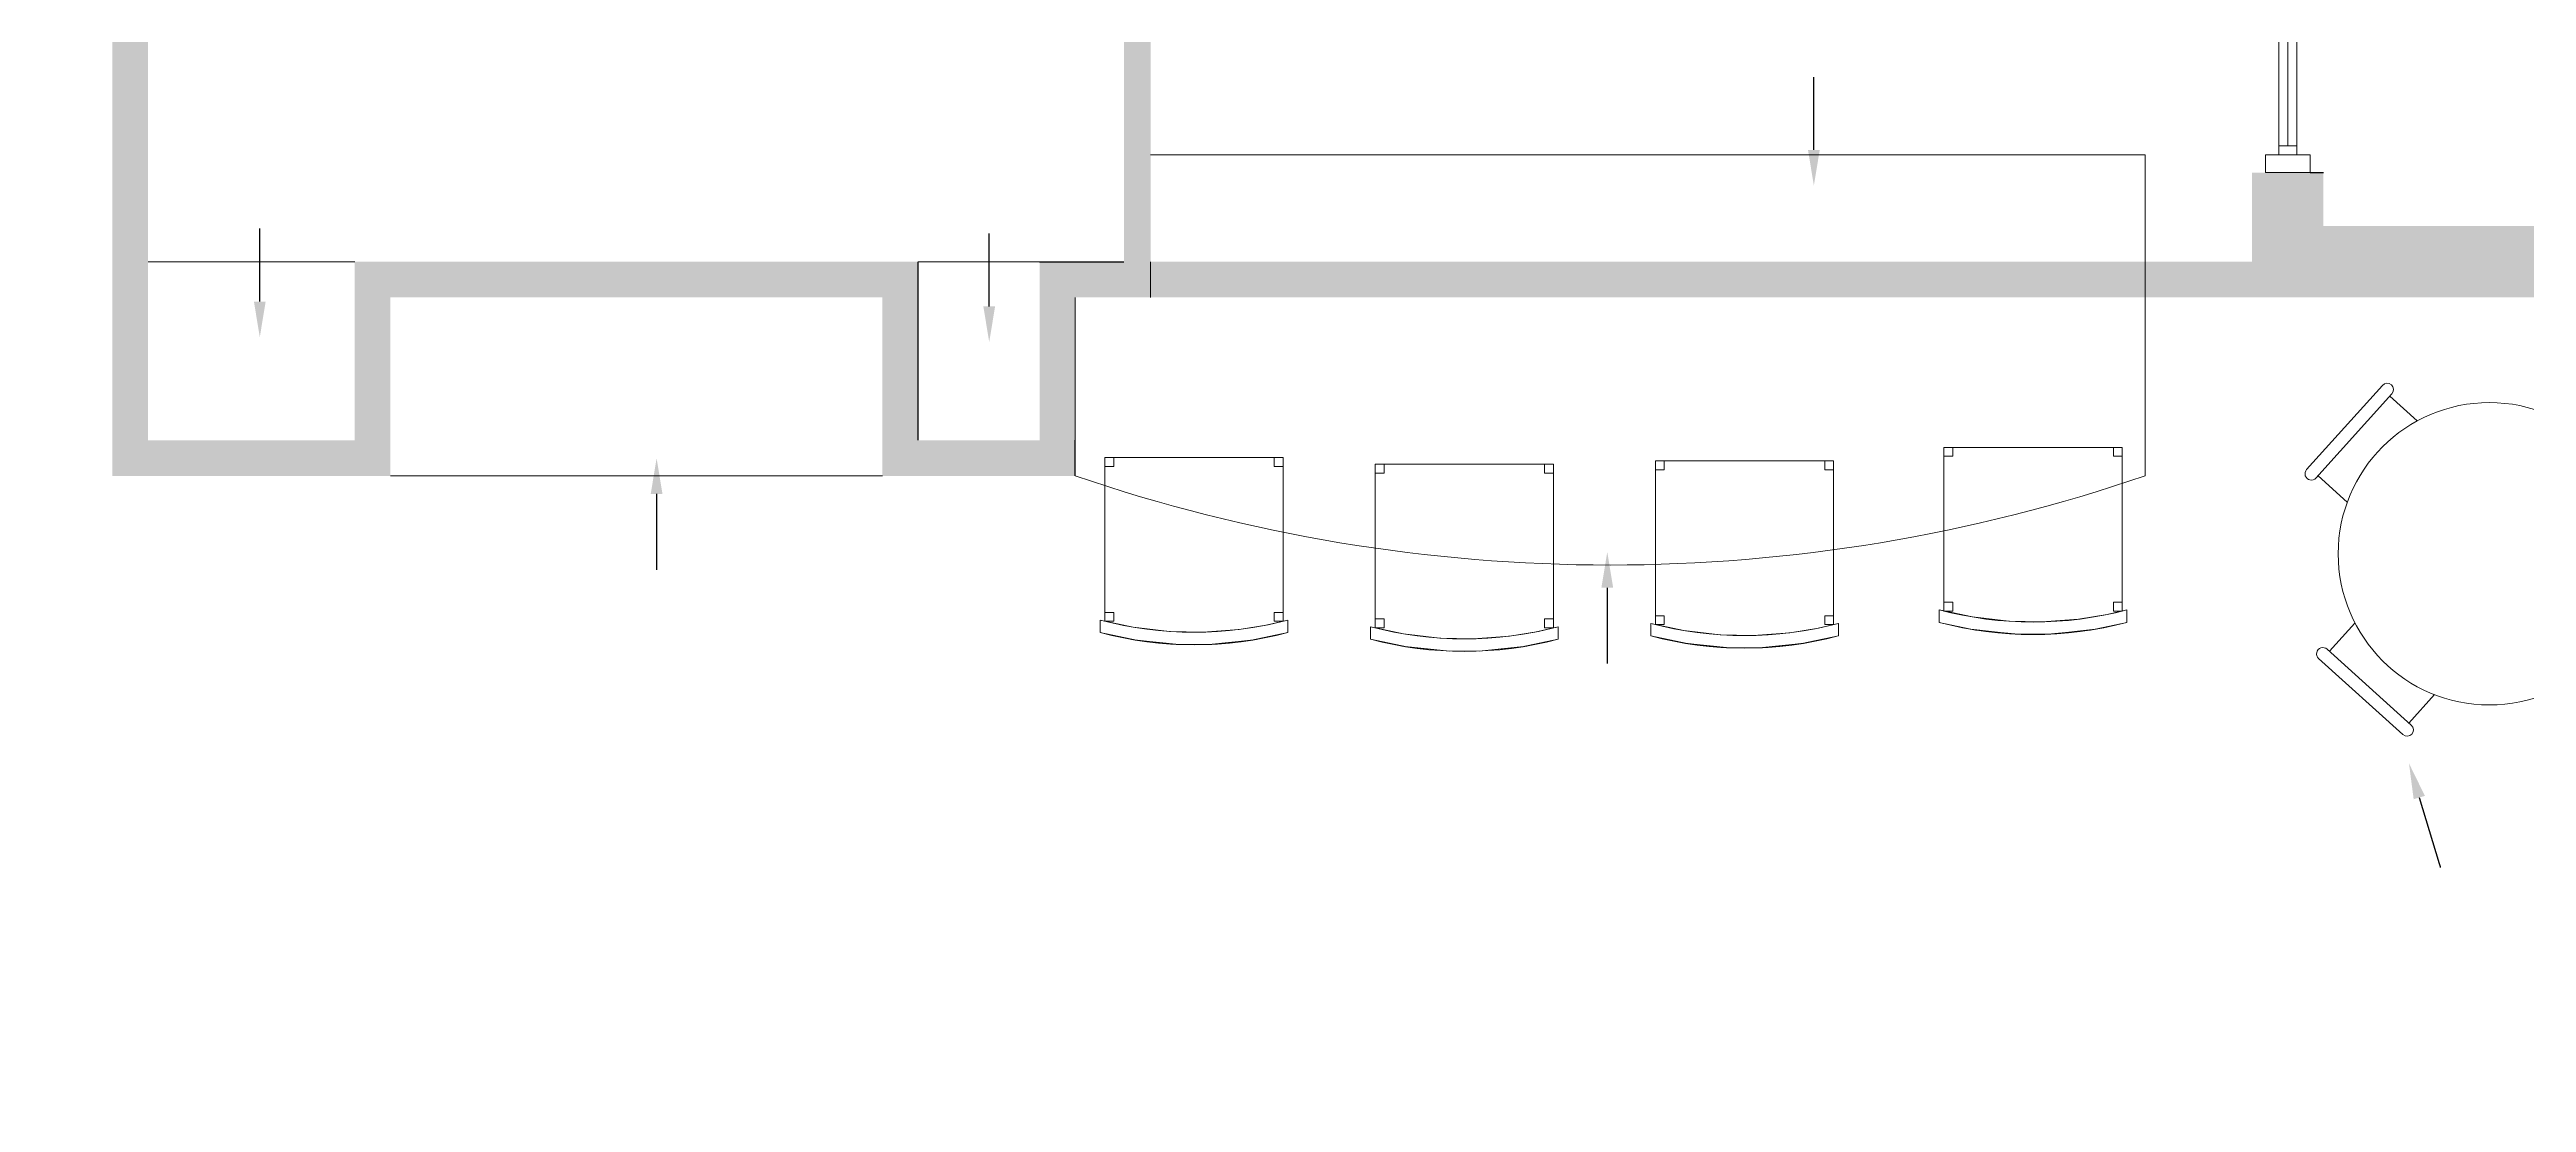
# Model space of a CAD drawing. Header units: inches. Extents: x 537 to 4774, y -1781 to 1418.
# Drawn here: x 3409 to 4104, y -538 to -243 of the extents above; entities that cross this region are included whole.
import ezdxf
from ezdxf import colors
from ezdxf.entities.mleader import LeaderData, LeaderLine
from ezdxf.math import Vec2, Vec3

# ---------------------------------------------------------------- set-up
doc = ezdxf.new("R2010")
doc.units = ezdxf.units.IN
doc.header["$MEASUREMENT"] = 0
doc.layers.add('01-Text 1 150 int', color=250, linetype='Continuous')
for name, color, linetype, lineweight, true_color in [('DOOR WINDOW 1 150', 7, 'Continuous', 13, 0x666666), ('FURNITURE K 1 150', 7, 'Continuous', 13, 0x93979a), ('HATCH K 1 150', 7, 'Continuous', 0, 0xc9c9c9)]:
    doc.layers.add(name, color=color, linetype=linetype, lineweight=lineweight, true_color=true_color)
doc.layers.add('WALL 1 150', color=7, linetype='Continuous', lineweight=25)
doc.styles.add('ATTR', font='romans.shx', dxfattribs={"width": 0.8, "height": 1.44008})
doc.styles.get("Standard").update_dxf_attribs({"font": 'arial.ttf'})

# ---------------------------------------------------------------- blocks, each defined once
blk = doc.blocks.new('48_ROUND_DINING_TABLE')
at = {"linetype": 'Continuous'}
for p, q in [((-9, 30.500002), (9, 30.500002)), ((-9, 28.500002), (9, 28.500002)), ((-8.5, 28.500002), (-8.5, 22.461628)), ((8.5, 28.500002), (8.5, 22.456048)), ((-30.5, 8.499998), (-30.5, -9.500002)), ((-28.5, 8.499998), (-28.5, -9.500002)), ((-28.5, 7.999998), (-22.6333, 7.999998)), ((28.5, 7.999998), (22.6216, 7.999998)), ((28.5, 8.499998), (28.5, -9.500002)), ((30.5, 8.499998), (30.5, -9.500002)), ((-28.5, -9.000002), (-22.2475, -9.000002)), ((28.5, -9.000002), (22.2585, -9.000002)), ((-8.5, -28.500002), (-8.5, -22.441392)), ((8.5, -28.500002), (8.5, -22.451162)), ((-9, -28.500002), (9, -28.500002)), ((-9, -30.500002), (9, -30.500002))]:
    blk.add_line(p, q, dxfattribs=at)
blk.add_circle((0, -0.000002), 24, dxfattribs=at)
for centre, start, end in [((-9, 29.500002), 90, 270), ((9, 29.500002), 270, 90), ((-29.5, 8.499998), 0, 180), ((29.5, 8.499998), 0.0000025, 180), ((-29.5, -9.500002), 180, 0), ((29.5, -9.500002), 180, 0.0000025), ((-9, -29.500002), 90, 270), ((9, -29.500002), 270, 90)]:
    blk.add_arc(centre, 1, start, end, dxfattribs=at)
at = {"style": 'ATTR', "width": 0.8, "flags": 9}
blk.add_attdef('ESTCODE', (0, 0), '', height=0.01525, dxfattribs=at)

msp = doc.modelspace()

# ---------------------------------------------------------------- hatches: boundary and pattern name
at = {"layer": 'WALL 1 150'}
h = msp.add_hatch(color=0, dxfattribs=at)
h.paths.add_polyline_path([(3717.73, -312.3), (3717.73, -302.3), (3996.6, -302.3), (3996.6, -312.3)])
h.paths.add_polyline_path([(4026.6, -302.3), (4026.6, -312.3), (3996.6, -312.3), (3996.6, -302.3)])
h.paths.add_polyline_path([(3630.94, 929.96), (3662.44, 929.96), (3662.44, 917.46), (3662.44, 916.43), (3619.29, 916.43), (3619.29, 928.93), (3619.29, 929.96), (3620.94, 929.96), (3620.94, 1397.7), (3630.94, 1397.7)])
h.paths.add_polyline_path([(3374.67, 916.43), (3370.66, 913.47), (3364.19, 922.21), (3374.67, 929.96), (3514.1, 929.96), (3514.1, 916.43)])
h.paths.add_polyline_path([(3422.17, 929.96), (3412.17, 929.96), (3412.17, 959.96), (3412.17, 1397.7), (3422.17, 1397.7)])
h.paths.add_polyline_path([(3244.1, 820), (3319.56, 738.57), (3319.56, 325.37), (3309.56, 325.37), (3309.56, 379.95), (3309.56, 735.43), (3236.02, 814.03), (3213.9, 797.7), (3209.16, 807.7), (3283.85, 862.66), (3290.22, 854.05)])
h.paths.add_polyline_path([(2986.6, 1397.7), (2986.6, 1057.7), (2970.35, 1057.7), (2966.6, 1057.7), (2966.6, 1417.7), (3262.22, 1417.7), (3262.22, 1397.7)])
h.paths.add_polyline_path([(3514.1, 1417.7), (3514.1, 1397.7), (3316.6, 1397.7), (3316.6, 1417.7)])
h.paths.add_polyline_path([(3316.6, 1355.82), (3262.22, 1355.82), (3262.22, 1397.7), (3272.22, 1397.7), (3272.22, 1365.82), (3306.6, 1365.82), (3306.6, 1397.7), (3316.6, 1397.7)])
h.paths.add_polyline_path([(3272.22, 1397.7), (3262.22, 1397.7), (3262.22, 1417.7), (3272.22, 1417.7)])
h.paths.add_polyline_path([(3306.6, 1417.7), (3306.6, 1397.7), (3272.22, 1397.7), (3272.22, 1417.7)])
h.paths.add_polyline_path([(3306.6, 1417.7), (3316.6, 1417.7), (3316.6, 1397.7), (3306.6, 1397.7)])
h.paths.add_polyline_path([(2966.6, 637.7), (2986.6, 637.7), (2986.6, 370.2), (2966.6, 370.2)])
h.paths.add_polyline_path([(2986.6, 180.2), (2966.6, 180.2), (2966.6, 270.2), (2986.6, 270.2)])
h.paths.add_polyline_path([(2986.6, 27.7), (3262.22, 27.7), (3262.22, 7.7), (2966.6, 7.7), (2966.6, 97.7), (2986.6, 97.7)])
h.paths.add_polyline_path([(3296.6, 7.7), (3272.22, 7.7), (3272.22, 27.7), (3316.6, 27.7), (3316.6, -402.3), (2986.6, -402.3), (2986.6, -442.3), (2986.6, -536.99), (2966.6, -536.99), (2966.6, -462.3), (2966.6, -442.3), (2966.6, -382.3), (3062.97, -382.3), (3062.97, -382.3), (3199.85, -382.3), (3199.85, -382.3), (3296.6, -382.3)])
h.paths.add_polyline_path([(3306.6, 55.98), (3272.22, 55.98), (3272.22, 7.7), (3262.22, 7.7), (3262.22, 65.98), (3316.6, 65.98), (3316.6, 27.7), (3306.6, 27.7)])
h.paths.add_polyline_path([(3439.56, 242.68), (3429.56, 242.68), (3429.56, 634.76), (3439.56, 634.76), (3439.56, 568.69), (3439.5, 538.7), (3439.56, 538.69)])
h.paths.add_polyline_path([(3156.32, -494.13), (3156.32, -422.78), (3137.04, -422.78), (3137.04, -494.13)], flags=25)
h = msp.add_hatch(color=0, dxfattribs=at)
h.paths.add_polyline_path([(4046.6, -184.54), (4046.6, -194.8), (4026.6, -194.8), (4026.6, -184.54)])
h.paths.add_polyline_path([(4046.6, -90.9), (4046.6, -102.04), (4026.6, -102.04), (4026.6, -90.9)])
h.paths.add_polyline_path([(4086.6, 27.54), (4086.6, 67.7), (4106.6, 67.7), (4106.6, 7.54), (4046.6, 7.54), (4046.6, -8.4), (4026.6, -8.4), (4026.6, 27.54), (4036.6, 27.54)])
h.paths.add_polyline_path([(4106.6, 77.7), (4106.6, 67.7), (4036.6, 67.7), (4036.6, 27.54), (4026.6, 27.54), (4026.6, 67.7), (4026.6, 77.7)])
h.paths.add_polyline_path([(4106.6, 157.54), (4106.6, 77.7), (4086.6, 77.7), (4086.6, 157.54)])
h.paths.add_polyline_path([(4106.6, 682.7), (4106.6, 322.54), (4106.6, 232.54), (4086.6, 232.54), (4086.6, 322.54), (4086.6, 682.7)])
h.paths.add_polyline_path([(4106.6, 917.7), (4106.6, 847.7), (4106.6, 758.85), (4086.6, 758.85), (4086.6, 847.7), (4086.6, 917.7)])
h.paths.add_polyline_path([(4106.6, 927.7), (4106.6, 917.7), (4026.6, 917.7), (4026.6, 977.7), (4036.6, 977.7), (4036.6, 927.7)])
h.paths.add_polyline_path([(4106.6, 997.7), (4106.6, 977.7), (4106.6, 927.7), (4086.6, 927.7), (4086.6, 977.7), (4046.6, 977.7), (4036.6, 977.7), (4026.6, 977.7), (4026.6, 1117.7), (4046.6, 1117.7), (4046.6, 997.7)])
h.paths.add_polyline_path([(4046.6, 1417.7), (4046.6, 1282.7), (4026.6, 1282.7), (4026.6, 1417.7)])
h.paths.add_polyline_path([(4026.6, 1417.7), (4026.6, 1397.7), (3514.1, 1397.7), (3514.1, 1417.7)])
h.paths.add_polyline_path([(3829.9, 77.7), (4026.6, 77.7), (4026.6, 67.7), (3728.42, 67.7), (3728.42, 77.7)])
h.paths.add_polyline_path([(3800.49, 282.04), (3800.49, 77.7), (3790.49, 77.7), (3790.49, 272.04), (3766.31, 272.04), (3766.31, 282.04)])
h.paths.add_polyline_path([(3932.85, 977.7), (3932.85, 1007.7), (3945.45, 1007.7, 0.033392), (3945.09, 997.7), (3942.85, 997.7), (3942.85, 927.7), (4026.6, 927.7), (4026.6, 917.7), (3939.1, 917.7), (3937.22, 917.7), (3932.85, 917.7), (3932.85, 967.7), (3779.1, 967.7), (3779.1, 611.58), (3767.84, 611.58), (3767.84, 621.41), (3769.19, 621.41), (3769.11, 916.43), (3762.44, 916.43), (3762.44, 917.46), (3762.44, 929.96), (3769.11, 929.96), (3769.1, 977.7)])
h.paths.add_polyline_path([(3937.22, 449.65), (3937.22, 447.82), (3939.1, 447.82), (4086.6, 447.82), (4086.6, 439.65), (3939.1, 439.65), (3937.22, 439.65), (3676.01, 439.65), (3676.01, 449.65)])
h.paths.add_polyline_path([(3676.01, 490.13), (3676.01, 400.43), (3661.01, 400.43), (3661.01, 282.04), (3666.31, 282.04), (3666.31, 272.04), (3661.01, 272.04), (3661.01, 233.6), (3651.01, 233.6), (3651.01, 310.11), (3651.06, 340.11), (3651.01, 340.11), (3651.01, 410.43), (3666.01, 410.43), (3666.01, 480.13), (3651.01, 480.13), (3651.01, 588.88), (3651.06, 618.88), (3651.01, 618.88), (3651.01, 672.01), (3661.01, 672.01), (3661.01, 621.41), (3667.84, 621.41), (3667.84, 611.58), (3661.01, 611.58), (3661.01, 490.13)])
h.paths.add_polyline_path([(3628.42, 77.7), (3628.42, 65.2), (3628.42, -22.3), (3618.42, -22.3), (3618.42, 67.7), (3514.1, 67.7), (3514.1, 77.7)])
h.paths.add_polyline_path([(3717.73, -122.3), (3717.73, -302.3), (3717.73, -312.3), (3696.6, -312.3), (3696.6, -362.3), (3642.5, -362.3), (3642.5, -312.3), (3514.1, -312.3), (3514.1, -302.3), (3652.5, -302.3), (3652.5, -352.3), (3686.6, -352.3), (3686.6, -302.3), (3710.23, -302.3), (3710.23, -122.3)])
h.paths.add_polyline_path([(3514.1, -302.3), (3514.1, -312.3), (3504.55, -312.3), (3504.55, -362.3), (3426.6, -362.3), (3426.6, -312.3), (3426.6, 77.7), (3514.1, 77.7), (3514.1, 67.7), (3478.58, 67.7), (3449.83, 67.7), (3436.6, 67.7), (3436.6, -352.3), (3494.55, -352.3), (3494.55, -302.3)])
h.paths.add_polyline_path([(4086.6, 917.7), (4086.6, 917.67), (4086.6, 917.67), (4086.6, 917.7)], flags=9)
h.paths.add_polyline_path([(4009.1, 77.7), (4009.12, 77.7), (4009.12, 77.69), (4009.1, 77.69)], flags=9)
h = msp.add_hatch(color=0, dxfattribs=at)
h.paths.add_polyline_path([(4376.6, -706.68), (4356.6, -706.68), (4356.6, -312.3), (4280.5, -312.3), (4280.5, -292.3), (4376.6, -292.3)])
h.paths.add_polyline_path([(4376.6, -1072.3), (4211.6, -1072.3), (4211.6, -1052.3), (4356.6, -1052.3), (4356.6, -806.68), (4376.6, -806.68)])
h.paths.add_polyline_path([(4026.6, -312.3), (4026.6, -277.3), (4046.6, -277.3), (4046.6, -292.3), (4115.5, -292.3), (4115.5, -312.3)])

# ---------------------------------------------------------------- linework, layer by layer
at = {"layer": 'DOOR WINDOW 1 150', "linetype": 'Continuous'}
for p, q in [((4036.6, -269.8), (4036.6, -202.3)), ((4039.1, -269.8), (4034.1, -269.8))]:
    msp.add_line(p, q, dxfattribs=at)
for points in [[(4039.1, -272.3), (4034.1, -272.3), (4034.1, -199.8), (4039.1, -199.8)], [(4030.35, -272.3), (4030.35, -277.3), (4042.85, -277.3), (4042.85, -272.3)]]:
    msp.add_lwpolyline(points, close=True, dxfattribs=at)
at = {"layer": 'FURNITURE K 1 150'}
for p, q in [((3996.6, -272.3), (3717.73, -272.3)), ((3996.6, -302.3), (3996.6, -272.3)), ((3494.55, -302.3), (3436.6, -302.3)), ((3686.6, -302.3), (3652.5, -302.3)), ((3717.73, -302.3), (3717.73, -312.3)), ((3996.6, -302.3), (3996.6, -312.3)), ((3696.6, -362.3), (3696.6, -312.3)), ((3996.6, -312.3), (3996.6, -362.3)), ((3642.5, -362.3), (3504.55, -362.3))]:
    msp.add_line(p, q, dxfattribs=at)
msp.add_arc((3846.6, 75.2), 462.5, 251.07536, 288.92464, dxfattribs=at)
at = {"layer": 'HATCH K 1 150'}
for p, q in [((3704.9, -357.17, 47.5), (3754.9, -357.17, 47.5)), ((3704.9, -357.17), (3754.9, -357.17)), ((3704.9, -357.17), (3704.9, -365.06)), ((3754.9, -357.17), (3754.9, -378.12)), ((3780.69, -359.02, 47.5), (3830.69, -359.02, 47.5)), ((3780.69, -359.02), (3830.69, -359.02)), ((3780.69, -359.02), (3780.69, -381.97, 47.5)), ((3830.69, -359.02), (3830.69, -387.03)), ((3859.26, -358.09, 47.5), (3909.26, -358.09, 47.5)), ((3859.26, -358.09), (3909.26, -358.09)), ((3859.26, -358.09), (3859.26, -387.13)), ((3909.26, -358.09), (3909.26, -383.04)), ((3940.19, -354.31, 47.5), (3990.19, -354.31, 47.5)), ((3940.19, -354.31), (3990.19, -354.31)), ((3940.19, -354.31), (3940.19, -377.73)), ((3990.19, -354.31), (3990.19, -364.45)), ((3704.9, -403.07, 47.5), (3704.9, -365.06)), ((3704.9, -403.07), (3704.9, -365.06)), ((3990.19, -364.45), (3990.19, -400.21)), ((3754.9, -378.12), (3754.9, -403.07, 47.5)), ((3754.9, -378.12), (3754.9, -403.07)), ((3780.69, -404.92, 47.5), (3780.69, -381.97, 47.5)), ((3780.69, -404.92), (3780.69, -381.97)), ((3940.19, -400.21, 47.5), (3940.19, -377.73)), ((3940.19, -400.21), (3940.19, -377.73)), ((3830.69, -387.03), (3830.69, -404.92, 47.5)), ((3830.69, -387.03), (3830.69, -404.92)), ((3859.26, -404, 47.5), (3859.26, -387.13)), ((3859.26, -404), (3859.26, -387.13)), ((3909.26, -383.04), (3909.26, -404, 47.5)), ((3909.26, -383.04), (3909.26, -404)), ((3703.6, -402.74, 47.5), (3712.87, -404.73, 47.5)), ((3703.6, -402.74, 47.5), (3712.87, -404.73, 47.5)), ((3703.6, -406.26, 47.5), (3703.6, -402.74, 47.5)), ((3703.6, -402.74), (3703.6, -406.26)), ((3750.67, -404.04, 47.5), (3756.2, -402.74, 47.5)), ((3750.67, -404.04, 47.5), (3756.2, -402.74, 47.5)), ((3756.2, -402.74, 47.5), (3756.2, -406.26, 47.5)), ((3756.2, -402.74), (3756.2, -406.26)), ((3938.89, -403.4, 47.5), (3938.89, -399.88, 47.5)), ((3938.89, -399.88), (3938.89, -403.4)), ((3991.49, -399.88, 47.5), (3991.49, -403.4, 47.5)), ((3991.49, -399.88), (3991.49, -403.4)), ((3712.41, -408.18, 47.5), (3703.6, -406.26, 47.5)), ((3724.89, -409.55, 47.5), (3712.41, -408.18, 47.5)), ((3712.87, -404.73, 47.5), (3723.04, -405.92, 47.5)), ((3712.87, -404.73, 47.5), (3723.04, -405.92, 47.5)), ((3723.04, -405.92, 47.5), (3732.36, -406.12, 47.5)), ((3723.04, -405.92, 47.5), (3732.36, -406.12, 47.5)), ((3734.04, -409.59, 47.5), (3724.89, -409.55, 47.5)), ((3732.36, -406.12, 47.5), (3742.58, -405.37, 47.5)), ((3732.36, -406.12, 47.5), (3742.58, -405.37, 47.5)), ((3746.02, -408.4, 47.5), (3734.04, -409.59, 47.5)), ((3742.58, -405.37, 47.5), (3750.67, -404.04, 47.5)), ((3742.58, -405.37, 47.5), (3750.67, -404.04, 47.5)), ((3756.2, -406.26, 47.5), (3746.02, -408.4, 47.5)), ((3779.39, -408.11, 47.5), (3779.39, -404.59, 47.5)), ((3779.39, -404.59), (3779.39, -408.11)), ((3832, -404.59, 47.5), (3832, -408.11, 47.5)), ((3832, -404.59), (3832, -408.11)), ((3857.96, -407.19, 47.5), (3857.96, -403.67, 47.5)), ((3857.96, -403.67), (3857.96, -407.19)), ((3910.57, -403.67, 47.5), (3910.57, -407.19, 47.5)), ((3910.57, -403.67), (3910.57, -407.19))]:
    msp.add_line(p, q, dxfattribs=at)
at = {"layer": 'HATCH K 1 150', "elevation": 47.5}
for points in [[(3938.89, -399.88), (3948.16, -401.87), (3958.34, -403.06), (3967.66, -403.26), (3977.87, -402.5), (3985.96, -401.17), (3991.49, -399.88)], [(3938.89, -399.88), (3948.16, -401.87), (3958.34, -403.06), (3967.66, -403.26), (3977.87, -402.5), (3985.96, -401.17), (3991.49, -399.88)], [(3779.39, -404.59), (3788.66, -406.58), (3798.84, -407.77), (3808.16, -407.97), (3818.38, -407.22), (3826.46, -405.89), (3832, -404.59)], [(3779.39, -404.59), (3788.66, -406.58), (3798.84, -407.77), (3808.16, -407.97), (3818.38, -407.22), (3826.46, -405.89), (3832, -404.59)], [(3832, -408.11), (3821.81, -410.25), (3809.83, -411.44), (3800.68, -411.4), (3788.21, -410.03), (3779.39, -408.11)], [(3857.96, -403.67), (3867.23, -405.66), (3877.41, -406.85), (3886.73, -407.04), (3896.95, -406.29), (3905.03, -404.96), (3910.57, -403.67)], [(3857.96, -403.67), (3867.23, -405.66), (3877.41, -406.85), (3886.73, -407.04), (3896.95, -406.29), (3905.03, -404.96), (3910.57, -403.67)], [(3910.57, -407.19), (3900.38, -409.33), (3888.4, -410.51), (3879.25, -410.47), (3866.78, -409.1), (3857.96, -407.19)], [(3991.49, -403.4), (3981.31, -405.54), (3969.33, -406.72), (3960.18, -406.68), (3947.71, -405.31), (3938.89, -403.4)]]:
    msp.add_lwpolyline(points, dxfattribs=at)
at = {"layer": 'HATCH K 1 150'}
for centre in [(3729.9, -302.97), (3965.19, -300.11), (3729.9, -306.49), (3805.69, -304.82), (3805.69, -308.34), (3884.26, -303.89), (3884.26, -307.41), (3965.19, -303.63)]:
    msp.add_arc(centre, 103.18, 255.23224, 284.76776, dxfattribs=at)
for points, invisible_edges in [([(3704.9, -365.06), (3704.9, -403.07, 50), (3712.87, -404.73, 50), (3754.9, -357.17, 50)], 12), ([(3712.87, -404.73, 50), (3723.04, -405.92, 50), (3754.9, -357.17, 50), (3712.87, -404.73, 50)], 6), ([(3754.9, -357.17, 50), (3723.04, -405.92, 50), (3732.36, -406.12, 50), (3754.9, -357.17, 50)], 5), ([(3754.9, -357.17, 47.5), (3742.58, -405.37, 47.5), (3732.36, -406.12, 47.5), (3754.9, -357.17, 47.5)], 5), ([(3754.9, -357.17, 47.5), (3750.67, -404.04, 47.5), (3742.58, -405.37, 47.5), (3754.9, -357.17, 47.5)], 5), ([(3788.66, -406.58, 50), (3798.84, -407.77, 50), (3830.69, -359.02, 50), (3788.66, -406.58, 50)], 6), ([(3830.69, -359.02, 50), (3798.84, -407.77, 50), (3808.16, -407.97, 50), (3830.69, -359.02, 50)], 5), ([(3830.69, -359.02, 47.5), (3818.38, -407.22, 47.5), (3808.16, -407.97, 47.5), (3830.69, -359.02, 47.5)], 5), ([(3830.69, -359.02, 47.5), (3826.46, -405.89, 47.5), (3818.38, -407.22, 47.5), (3830.69, -359.02, 47.5)], 5), ([(3867.23, -405.66, 50), (3877.41, -406.85, 50), (3909.26, -358.09, 50), (3867.23, -405.66, 50)], 6), ([(3909.26, -358.09, 50), (3877.41, -406.85, 50), (3886.73, -407.04, 50), (3909.26, -358.09, 50)], 5), ([(3909.26, -358.09, 47.5), (3896.95, -406.29, 47.5), (3886.73, -407.04, 47.5), (3909.26, -358.09, 47.5)], 5), ([(3909.26, -358.09, 47.5), (3905.03, -404.96, 47.5), (3896.95, -406.29, 47.5), (3909.26, -358.09, 47.5)], 5), ([(3948.16, -401.87, 50), (3958.34, -403.06, 50), (3990.19, -354.31, 50), (3948.16, -401.87, 50)], 6), ([(3990.19, -354.31, 50), (3958.34, -403.06, 50), (3967.66, -403.26, 50), (3990.19, -354.31, 50)], 5), ([(3990.19, -354.31, 47.5), (3977.87, -402.5, 47.5), (3967.66, -403.26, 47.5), (3990.19, -354.31, 47.5)], 5), ([(3990.19, -354.31, 47.5), (3985.96, -401.17, 47.5), (3977.87, -402.5, 47.5), (3990.19, -354.31, 47.5)], 5), ([(3703.6, -402.74, 47.5), (3712.87, -404.73, 47.5), (3713.78, -408.4, 47.5), (3703.6, -406.26, 47.5)], 2), ([(3713.78, -408.4, 92.5), (3712.87, -404.73, 92.5), (3703.6, -402.74, 92.5), (3703.6, -406.26, 92.5)], 3), ([(3750.67, -404.04, 47.5), (3756.2, -402.74, 47.5), (3756.2, -406.26, 47.5), (3750.67, -404.04, 47.5)], 4), ([(3756.2, -406.26, 92.5), (3756.2, -402.74, 92.5), (3750.67, -404.04, 92.5)], 12), ([(3938.89, -399.88, 47.5), (3948.16, -401.87, 47.5), (3949.07, -405.54, 47.5), (3938.89, -403.4, 47.5)], 2), ([(3949.07, -405.54, 92.5), (3948.16, -401.87, 92.5), (3938.89, -399.88, 92.5), (3938.89, -403.4, 92.5)], 3), ([(3958.34, -403.06, 47.5), (3961.05, -406.72, 47.5), (3949.07, -405.54, 47.5), (3948.16, -401.87, 47.5)], 5), ([(3982.67, -405.31, 92.5), (3977.87, -402.5, 92.5), (3967.66, -403.26, 92.5), (3970.2, -406.68, 92.5)], 5), ([(3977.87, -402.5, 47.5), (3985.96, -401.17, 47.5), (3991.49, -403.4, 47.5), (3982.67, -405.31, 47.5)], 10), ([(3985.96, -401.17, 47.5), (3991.49, -399.88, 47.5), (3991.49, -403.4, 47.5), (3985.96, -401.17, 47.5)], 4), ([(3991.49, -403.4, 92.5), (3991.49, -399.88, 92.5), (3985.96, -401.17, 92.5)], 12), ([(3723.04, -405.92, 47.5), (3725.76, -409.59, 47.5), (3713.78, -408.4, 47.5), (3712.87, -404.73, 47.5)], 5), ([(3734.91, -409.55, 92.5), (3732.36, -406.12, 92.5), (3723.04, -405.92, 92.5), (3725.76, -409.59, 92.5)], 5), ([(3747.38, -408.18, 92.5), (3742.58, -405.37, 92.5), (3732.36, -406.12, 92.5), (3734.91, -409.55, 92.5)], 5), ([(3742.58, -405.37, 47.5), (3750.67, -404.04, 47.5), (3756.2, -406.26, 47.5), (3747.38, -408.18, 47.5)], 10), ([(3779.39, -404.59, 47.5), (3788.66, -406.58, 47.5), (3789.58, -410.25, 47.5), (3779.39, -408.11, 47.5)], 2), ([(3789.58, -410.25, 92.5), (3788.66, -406.58, 92.5), (3779.39, -404.59, 92.5), (3779.39, -408.11, 92.5)], 3), ([(3798.84, -407.77, 47.5), (3801.56, -411.44, 47.5), (3789.58, -410.25, 47.5), (3788.66, -406.58, 47.5)], 5), ([(3810.71, -411.4, 92.5), (3808.16, -407.97, 92.5), (3798.84, -407.77, 92.5), (3801.56, -411.44, 92.5)], 5), ([(3823.18, -410.03, 92.5), (3818.38, -407.22, 92.5), (3808.16, -407.97, 92.5), (3810.71, -411.4, 92.5)], 5), ([(3818.38, -407.22, 47.5), (3826.46, -405.89, 47.5), (3832, -408.11, 47.5), (3823.18, -410.03, 47.5)], 10), ([(3826.46, -405.89, 47.5), (3832, -404.59, 47.5), (3832, -408.11, 47.5), (3826.46, -405.89, 47.5)], 4), ([(3832, -408.11, 92.5), (3832, -404.59, 92.5), (3826.46, -405.89, 92.5)], 12), ([(3857.96, -403.67, 47.5), (3867.23, -405.66, 47.5), (3868.15, -409.33, 47.5), (3857.96, -407.19, 47.5)], 2), ([(3868.15, -409.33, 92.5), (3867.23, -405.66, 92.5), (3857.96, -403.67, 92.5), (3857.96, -407.19, 92.5)], 3), ([(3877.41, -406.85, 47.5), (3880.13, -410.51, 47.5), (3868.15, -409.33, 47.5), (3867.23, -405.66, 47.5)], 5), ([(3889.28, -410.47, 92.5), (3886.73, -407.04, 92.5), (3877.41, -406.85, 92.5), (3880.13, -410.51, 92.5)], 5), ([(3901.75, -409.1, 92.5), (3896.95, -406.29, 92.5), (3886.73, -407.04, 92.5), (3889.28, -410.47, 92.5)], 5), ([(3896.95, -406.29, 47.5), (3905.03, -404.96, 47.5), (3910.57, -407.19, 47.5), (3901.75, -409.1, 47.5)], 10), ([(3905.03, -404.96, 47.5), (3910.57, -403.67, 47.5), (3910.57, -407.19, 47.5), (3905.03, -404.96, 47.5)], 4), ([(3910.57, -407.19, 92.5), (3910.57, -403.67, 92.5), (3905.03, -404.96, 92.5)], 12), ([(3970.2, -406.68, 92.5), (3967.66, -403.26, 92.5), (3958.34, -403.06, 92.5), (3961.05, -406.72, 92.5)], 5)]:
    msp.add_3dface(points, dxfattribs=dict(at, invisible_edges=invisible_edges))
for points in [[(3707.4, -357.17), (3704.9, -357.17), (3704.9, -357.17, 47.5), (3707.4, -357.17, 47.5)], [(3707.4, -357.17), (3707.4, -357.17), (3704.9, -357.17), (3707.4, -357.17)], [(3704.9, -357.17), (3704.9, -359.67), (3704.9, -359.67, 47.5), (3704.9, -357.17, 47.5)], [(3704.9, -357.17), (3704.9, -357.17), (3704.9, -359.67), (3704.9, -357.17)], [(3704.9, -357.17), (3707.4, -357.17), (3707.4, -359.67), (3704.9, -359.67)], [(3704.9, -359.67, 47.5), (3704.9, -357.17, 47.5), (3707.4, -357.17, 47.5), (3707.4, -359.67, 47.5)], [(3704.9, -359.67), (3707.4, -359.67), (3707.4, -359.67, 47.5), (3704.9, -359.67, 47.5)], [(3704.9, -359.67, 47.5), (3704.9, -359.67, 47.5), (3707.4, -359.67, 47.5)], [(3707.4, -357.17), (3707.4, -357.17, 47.5), (3707.4, -359.67, 47.5), (3707.4, -359.67)], [(3707.4, -359.67), (3707.4, -359.67), (3707.4, -359.67, 47.5)], [(3754.9, -357.17), (3752.4, -357.17), (3752.4, -357.17, 47.5), (3754.9, -357.17, 47.5)], [(3754.9, -357.17), (3754.9, -357.17), (3752.4, -357.17), (3754.9, -357.17)], [(3752.4, -357.17), (3752.4, -359.67), (3752.4, -359.67, 47.5), (3752.4, -357.17, 47.5)], [(3752.4, -357.17), (3752.4, -357.17), (3752.4, -359.67), (3752.4, -357.17)], [(3752.4, -357.17), (3754.9, -357.17), (3754.9, -359.67), (3752.4, -359.67)], [(3752.4, -359.67, 47.5), (3752.4, -357.17, 47.5), (3754.9, -357.17, 47.5), (3754.9, -359.67, 47.5)], [(3752.4, -359.67), (3754.9, -359.67), (3754.9, -359.67, 47.5), (3752.4, -359.67, 47.5)], [(3752.4, -359.67, 47.5), (3752.4, -359.67, 47.5), (3754.9, -359.67, 47.5)], [(3754.9, -357.17), (3754.9, -357.17, 47.5), (3754.9, -359.67, 47.5), (3754.9, -359.67)], [(3754.9, -359.67), (3754.9, -359.67), (3754.9, -359.67, 47.5)], [(3783.19, -359.02), (3780.69, -359.02), (3780.69, -359.02, 47.5), (3783.19, -359.02, 47.5)], [(3783.19, -359.02), (3783.19, -359.02), (3780.69, -359.02), (3783.19, -359.02)], [(3780.69, -359.02), (3780.69, -361.52), (3780.69, -361.52, 47.5), (3780.69, -359.02, 47.5)], [(3780.69, -359.02), (3780.69, -359.02), (3780.69, -361.52), (3780.69, -359.02)], [(3780.69, -359.02), (3783.19, -359.02), (3783.19, -361.52), (3780.69, -361.52)], [(3780.69, -361.52, 47.5), (3780.69, -359.02, 47.5), (3783.19, -359.02, 47.5), (3783.19, -361.52, 47.5)], [(3783.19, -359.02), (3783.19, -359.02, 47.5), (3783.19, -361.52, 47.5), (3783.19, -361.52)], [(3830.69, -359.02), (3828.19, -359.02), (3828.19, -359.02, 47.5), (3830.69, -359.02, 47.5)], [(3830.69, -359.02), (3830.69, -359.02), (3828.19, -359.02), (3830.69, -359.02)], [(3828.19, -359.02), (3828.19, -361.52), (3828.19, -361.52, 47.5), (3828.19, -359.02, 47.5)], [(3828.19, -359.02), (3828.19, -359.02), (3828.19, -361.52), (3828.19, -359.02)], [(3828.19, -359.02), (3830.69, -359.02), (3830.69, -361.52), (3828.19, -361.52)], [(3828.19, -361.52, 47.5), (3828.19, -359.02, 47.5), (3830.69, -359.02, 47.5), (3830.69, -361.52, 47.5)], [(3830.69, -359.02), (3830.69, -359.02, 47.5), (3830.69, -361.52, 47.5), (3830.69, -361.52)], [(3861.76, -358.09), (3859.26, -358.09), (3859.26, -358.09, 47.5), (3861.76, -358.09, 47.5)], [(3861.76, -358.09), (3861.76, -358.09), (3859.26, -358.09), (3861.76, -358.09)], [(3859.26, -358.09), (3859.26, -360.59), (3859.26, -360.59, 47.5), (3859.26, -358.09, 47.5)], [(3859.26, -358.09), (3859.26, -358.09), (3859.26, -360.59), (3859.26, -358.09)], [(3859.26, -358.09), (3861.76, -358.09), (3861.76, -360.59), (3859.26, -360.59)], [(3859.26, -360.59, 47.5), (3859.26, -358.09, 47.5), (3861.76, -358.09, 47.5), (3861.76, -360.59, 47.5)], [(3859.26, -360.59), (3861.76, -360.59), (3861.76, -360.59, 47.5), (3859.26, -360.59, 47.5)], [(3859.26, -360.59, 47.5), (3859.26, -360.59, 47.5), (3861.76, -360.59, 47.5)], [(3861.76, -358.09), (3861.76, -358.09, 47.5), (3861.76, -360.59, 47.5), (3861.76, -360.59)], [(3861.76, -360.59), (3861.76, -360.59), (3861.76, -360.59, 47.5)], [(3909.26, -358.09), (3906.76, -358.09), (3906.76, -358.09, 47.5), (3909.26, -358.09, 47.5)], [(3909.26, -358.09), (3909.26, -358.09), (3906.76, -358.09), (3909.26, -358.09)], [(3906.76, -358.09), (3906.76, -360.59), (3906.76, -360.59, 47.5), (3906.76, -358.09, 47.5)], [(3906.76, -358.09), (3906.76, -358.09), (3906.76, -360.59), (3906.76, -358.09)], [(3906.76, -358.09), (3909.26, -358.09), (3909.26, -360.59), (3906.76, -360.59)], [(3906.76, -360.59, 47.5), (3906.76, -358.09, 47.5), (3909.26, -358.09, 47.5), (3909.26, -360.59, 47.5)], [(3906.76, -360.59), (3909.26, -360.59), (3909.26, -360.59, 47.5), (3906.76, -360.59, 47.5)], [(3906.76, -360.59, 47.5), (3906.76, -360.59, 47.5), (3909.26, -360.59, 47.5)], [(3909.26, -358.09), (3909.26, -358.09, 47.5), (3909.26, -360.59, 47.5), (3909.26, -360.59)], [(3909.26, -360.59), (3909.26, -360.59), (3909.26, -360.59, 47.5)], [(3942.69, -354.31), (3940.19, -354.31), (3940.19, -354.31, 47.5), (3942.69, -354.31, 47.5)], [(3942.69, -354.31), (3942.69, -354.31), (3940.19, -354.31), (3942.69, -354.31)], [(3940.19, -354.31), (3940.19, -356.81), (3940.19, -356.81, 47.5), (3940.19, -354.31, 47.5)], [(3940.19, -354.31), (3940.19, -354.31), (3940.19, -356.81), (3940.19, -354.31)], [(3940.19, -354.31), (3942.69, -354.31), (3942.69, -356.81), (3940.19, -356.81)], [(3940.19, -356.81, 47.5), (3940.19, -354.31, 47.5), (3942.69, -354.31, 47.5), (3942.69, -356.81, 47.5)], [(3940.19, -356.81), (3942.69, -356.81), (3942.69, -356.81, 47.5), (3940.19, -356.81, 47.5)], [(3940.19, -356.81, 47.5), (3940.19, -356.81, 47.5), (3942.69, -356.81, 47.5)], [(3942.69, -354.31), (3942.69, -354.31, 47.5), (3942.69, -356.81, 47.5), (3942.69, -356.81)], [(3942.69, -356.81), (3942.69, -356.81), (3942.69, -356.81, 47.5)], [(3990.19, -354.31), (3987.69, -354.31), (3987.69, -354.31, 47.5), (3990.19, -354.31, 47.5)], [(3990.19, -354.31), (3990.19, -354.31), (3987.69, -354.31), (3990.19, -354.31)], [(3987.69, -354.31), (3987.69, -356.81), (3987.69, -356.81, 47.5), (3987.69, -354.31, 47.5)], [(3987.69, -354.31), (3987.69, -354.31), (3987.69, -356.81), (3987.69, -354.31)], [(3987.69, -354.31), (3990.19, -354.31), (3990.19, -356.81), (3987.69, -356.81)], [(3987.69, -356.81, 47.5), (3987.69, -354.31, 47.5), (3990.19, -354.31, 47.5), (3990.19, -356.81, 47.5)], [(3987.69, -356.81), (3990.19, -356.81), (3990.19, -356.81, 47.5), (3987.69, -356.81, 47.5)], [(3987.69, -356.81, 47.5), (3987.69, -356.81, 47.5), (3990.19, -356.81, 47.5)], [(3990.19, -354.31), (3990.19, -354.31, 47.5), (3990.19, -356.81, 47.5), (3990.19, -356.81)], [(3990.19, -356.81), (3990.19, -356.81), (3990.19, -356.81, 47.5)], [(3780.69, -361.52), (3783.19, -361.52), (3783.19, -361.52, 47.5), (3780.69, -361.52, 47.5)], [(3780.69, -361.52, 47.5), (3780.69, -361.52, 47.5), (3783.19, -361.52, 47.5)], [(3783.19, -361.52), (3783.19, -361.52), (3783.19, -361.52, 47.5)], [(3828.19, -361.52), (3830.69, -361.52), (3830.69, -361.52, 47.5), (3828.19, -361.52, 47.5)], [(3828.19, -361.52, 47.5), (3828.19, -361.52, 47.5), (3830.69, -361.52, 47.5)], [(3830.69, -361.52), (3830.69, -361.52), (3830.69, -361.52, 47.5)], [(3707.4, -400.57), (3704.9, -400.57), (3704.9, -400.57, 47.5), (3707.4, -400.57, 47.5)], [(3707.4, -400.57), (3707.4, -400.57), (3704.9, -400.57), (3707.4, -400.57)], [(3704.9, -400.57), (3704.9, -403.07), (3704.9, -403.07, 47.5), (3704.9, -400.57, 47.5)], [(3704.9, -400.57), (3704.9, -400.57), (3704.9, -403.07), (3704.9, -400.57)], [(3704.9, -400.57), (3707.4, -400.57), (3707.4, -403.07), (3704.9, -403.07)], [(3704.9, -403.07, 47.5), (3704.9, -400.57, 47.5), (3707.4, -400.57, 47.5), (3707.4, -403.07, 47.5)], [(3707.4, -400.57), (3707.4, -400.57, 47.5), (3707.4, -403.07, 47.5), (3707.4, -403.07)], [(3754.9, -400.57), (3752.4, -400.57), (3752.4, -400.57, 47.5), (3754.9, -400.57, 47.5)], [(3754.9, -400.57), (3754.9, -400.57), (3752.4, -400.57), (3754.9, -400.57)], [(3752.4, -400.57), (3752.4, -403.07), (3752.4, -403.07, 47.5), (3752.4, -400.57, 47.5)], [(3752.4, -400.57), (3752.4, -400.57), (3752.4, -403.07), (3752.4, -400.57)], [(3752.4, -400.57), (3754.9, -400.57), (3754.9, -403.07), (3752.4, -403.07)], [(3752.4, -403.07, 47.5), (3752.4, -400.57, 47.5), (3754.9, -400.57, 47.5), (3754.9, -403.07, 47.5)], [(3754.9, -400.57), (3754.9, -400.57, 47.5), (3754.9, -403.07, 47.5), (3754.9, -403.07)], [(3783.19, -402.42), (3780.69, -402.42), (3780.69, -402.42, 47.5), (3783.19, -402.42, 47.5)], [(3783.19, -402.42), (3783.19, -402.42), (3780.69, -402.42), (3783.19, -402.42)], [(3780.69, -402.42), (3780.69, -404.92), (3780.69, -404.92, 47.5), (3780.69, -402.42, 47.5)], [(3780.69, -402.42), (3780.69, -402.42), (3780.69, -404.92), (3780.69, -402.42)], [(3780.69, -402.42), (3783.19, -402.42), (3783.19, -404.92), (3780.69, -404.92)], [(3780.69, -404.92, 47.5), (3780.69, -402.42, 47.5), (3783.19, -402.42, 47.5), (3783.19, -404.92, 47.5)], [(3783.19, -402.42), (3783.19, -402.42, 47.5), (3783.19, -404.92, 47.5), (3783.19, -404.92)], [(3830.69, -402.42), (3828.19, -402.42), (3828.19, -402.42, 47.5), (3830.69, -402.42, 47.5)], [(3830.69, -402.42), (3830.69, -402.42), (3828.19, -402.42), (3830.69, -402.42)], [(3828.19, -402.42), (3828.19, -404.92), (3828.19, -404.92, 47.5), (3828.19, -402.42, 47.5)], [(3828.19, -402.42), (3828.19, -402.42), (3828.19, -404.92), (3828.19, -402.42)], [(3828.19, -402.42), (3830.69, -402.42), (3830.69, -404.92), (3828.19, -404.92)], [(3828.19, -404.92, 47.5), (3828.19, -402.42, 47.5), (3830.69, -402.42, 47.5), (3830.69, -404.92, 47.5)], [(3830.69, -402.42), (3830.69, -402.42, 47.5), (3830.69, -404.92, 47.5), (3830.69, -404.92)], [(3861.76, -401.5), (3859.26, -401.5), (3859.26, -401.5, 47.5), (3861.76, -401.5, 47.5)], [(3861.76, -401.5), (3861.76, -401.5), (3859.26, -401.5), (3861.76, -401.5)], [(3859.26, -401.5), (3859.26, -404), (3859.26, -404, 47.5), (3859.26, -401.5, 47.5)], [(3859.26, -401.5), (3859.26, -401.5), (3859.26, -404), (3859.26, -401.5)], [(3859.26, -401.5), (3861.76, -401.5), (3861.76, -404), (3859.26, -404)], [(3859.26, -404, 47.5), (3859.26, -401.5, 47.5), (3861.76, -401.5, 47.5), (3861.76, -404, 47.5)], [(3861.76, -401.5), (3861.76, -401.5, 47.5), (3861.76, -404, 47.5), (3861.76, -404)], [(3909.26, -401.5), (3906.76, -401.5), (3906.76, -401.5, 47.5), (3909.26, -401.5, 47.5)], [(3909.26, -401.5), (3909.26, -401.5), (3906.76, -401.5), (3909.26, -401.5)], [(3906.76, -401.5), (3906.76, -404), (3906.76, -404, 47.5), (3906.76, -401.5, 47.5)], [(3906.76, -401.5), (3906.76, -401.5), (3906.76, -404), (3906.76, -401.5)], [(3906.76, -401.5), (3909.26, -401.5), (3909.26, -404), (3906.76, -404)], [(3906.76, -404, 47.5), (3906.76, -401.5, 47.5), (3909.26, -401.5, 47.5), (3909.26, -404, 47.5)], [(3909.26, -401.5), (3909.26, -401.5, 47.5), (3909.26, -404, 47.5), (3909.26, -404)], [(3942.69, -397.71), (3940.19, -397.71), (3940.19, -397.71, 47.5), (3942.69, -397.71, 47.5)], [(3942.69, -397.71), (3942.69, -397.71), (3940.19, -397.71), (3942.69, -397.71)], [(3940.19, -397.71), (3940.19, -400.21), (3940.19, -400.21, 47.5), (3940.19, -397.71, 47.5)], [(3940.19, -397.71), (3940.19, -397.71), (3940.19, -400.21), (3940.19, -397.71)], [(3940.19, -397.71), (3942.69, -397.71), (3942.69, -400.21), (3940.19, -400.21)], [(3940.19, -400.21, 47.5), (3940.19, -397.71, 47.5), (3942.69, -397.71, 47.5), (3942.69, -400.21, 47.5)], [(3940.19, -400.21), (3942.69, -400.21), (3942.69, -400.21, 47.5), (3940.19, -400.21, 47.5)], [(3940.19, -400.21, 47.5), (3940.19, -400.21, 47.5), (3942.69, -400.21, 47.5)], [(3942.69, -397.71), (3942.69, -397.71, 47.5), (3942.69, -400.21, 47.5), (3942.69, -400.21)], [(3942.69, -400.21), (3942.69, -400.21), (3942.69, -400.21, 47.5)], [(3990.19, -397.71), (3987.69, -397.71), (3987.69, -397.71, 47.5), (3990.19, -397.71, 47.5)], [(3990.19, -397.71), (3990.19, -397.71), (3987.69, -397.71), (3990.19, -397.71)], [(3987.69, -397.71), (3987.69, -400.21), (3987.69, -400.21, 47.5), (3987.69, -397.71, 47.5)], [(3987.69, -397.71), (3987.69, -397.71), (3987.69, -400.21), (3987.69, -397.71)], [(3987.69, -397.71), (3990.19, -397.71), (3990.19, -400.21), (3987.69, -400.21)], [(3987.69, -400.21, 47.5), (3987.69, -397.71, 47.5), (3990.19, -397.71, 47.5), (3990.19, -400.21, 47.5)], [(3987.69, -400.21), (3990.19, -400.21), (3990.19, -400.21, 47.5), (3987.69, -400.21, 47.5)], [(3987.69, -400.21, 47.5), (3987.69, -400.21, 47.5), (3990.19, -400.21, 47.5)], [(3990.19, -397.71), (3990.19, -397.71, 47.5), (3990.19, -400.21, 47.5), (3990.19, -400.21)], [(3990.19, -400.21), (3990.19, -400.21), (3990.19, -400.21, 47.5)], [(3704.9, -403.07), (3707.4, -403.07), (3707.4, -403.07, 47.5), (3704.9, -403.07, 47.5)], [(3704.9, -403.07, 47.5), (3704.9, -403.07, 47.5), (3707.4, -403.07, 47.5)], [(3707.4, -403.07), (3707.4, -403.07), (3707.4, -403.07, 47.5)], [(3752.4, -403.07), (3754.9, -403.07), (3754.9, -403.07, 47.5), (3752.4, -403.07, 47.5)], [(3752.4, -403.07, 47.5), (3752.4, -403.07, 47.5), (3754.9, -403.07, 47.5)], [(3754.9, -403.07), (3754.9, -403.07), (3754.9, -403.07, 47.5)], [(3780.69, -404.92), (3783.19, -404.92), (3783.19, -404.92, 47.5), (3780.69, -404.92, 47.5)], [(3780.69, -404.92, 47.5), (3780.69, -404.92, 47.5), (3783.19, -404.92, 47.5)], [(3783.19, -404.92), (3783.19, -404.92), (3783.19, -404.92, 47.5)], [(3828.19, -404.92), (3830.69, -404.92), (3830.69, -404.92, 47.5), (3828.19, -404.92, 47.5)], [(3828.19, -404.92, 47.5), (3828.19, -404.92, 47.5), (3830.69, -404.92, 47.5)], [(3830.69, -404.92), (3830.69, -404.92), (3830.69, -404.92, 47.5)], [(3859.26, -404), (3861.76, -404), (3861.76, -404, 47.5), (3859.26, -404, 47.5)], [(3859.26, -404, 47.5), (3859.26, -404, 47.5), (3861.76, -404, 47.5)], [(3861.76, -404), (3861.76, -404), (3861.76, -404, 47.5)], [(3906.76, -404), (3909.26, -404), (3909.26, -404, 47.5), (3906.76, -404, 47.5)], [(3906.76, -404, 47.5), (3906.76, -404, 47.5), (3909.26, -404, 47.5)], [(3909.26, -404), (3909.26, -404), (3909.26, -404, 47.5)]]:
    msp.add_3dface(points, dxfattribs=at)
at = {"layer": 'WALL 1 150'}
for p, q in [((4042.85, -277.3), (4046.6, -277.3)), ((3652.5, -352.3), (3652.5, -302.3)), ((3686.6, -302.3), (3710.23, -302.3)), ((3696.6, -362.3), (3696.6, -352.3))]:
    msp.add_line(p, q, dxfattribs=at)

# ---------------------------------------------------------------- block references
at = {"layer": 'HATCH K 1 150', "xscale": -1.766252610704275, "yscale": 1.766252610704274, "zscale": 1.766252610704274, "rotation": 317.9694892369247}
msp.add_blockref('48_ROUND_DINING_TABLE', (4093.13, -384.15), dxfattribs=at)

# ---------------------------------------------------------------- leaders
at = {"layer": '01-Text 1 150 int'}
ml = msp.add_multileader_mtext('Standard', dxfattribs=at)
ml.set_content('', color=256)
ml.set_leader_properties(color=256)
ml.build(insert=Vec2(0, 0))
ml.multileader.update_dxf_attribs({"text_right_attachment_type": 6, "dogleg_length": 0.36, "arrow_head_size": 10})
ctx = ml.context
ctx.base_point, ctx.char_height, ctx.arrow_head_size, ctx.landing_gap_size, ctx.plane_origin, ctx.plane_x_axis, ctx.plane_y_axis = Vec3(3903.93, -250.29), 0.45, 10, 0.225, Vec3(3903.71, -280.94), Vec3(0, -1), Vec3(1, 0)
ctx.right_attachment, ctx.text_align_type = 6, 2
notes = []
notes.append((ctx, [(0, (1, 1, 0), (3903.71, -251.64), (0, 1), 0.9, [(0, [(3903.71, -280.94)], 0, [])])]))
ctx.mtext.insert, ctx.mtext.text_direction, ctx.mtext.rotation, ctx.mtext.alignment, ctx.mtext.flow_direction = Vec3(3904.16, -250.51), Vec3(0, -1), 4.712389, 3, 5
ml = msp.add_multileader_mtext('Standard', dxfattribs=at)
ml.set_content('', color=256)
ml.set_leader_properties(color=256)
ml.build(insert=Vec2(0, 0))
ml.multileader.update_dxf_attribs({"text_right_attachment_type": 6, "dogleg_length": 0.36, "arrow_head_size": 10})
ctx = ml.context
ctx.base_point, ctx.char_height, ctx.arrow_head_size, ctx.landing_gap_size, ctx.plane_origin, ctx.plane_x_axis, ctx.plane_y_axis = Vec3(3468.15, -292.78), 0.45, 10, 0.225, Vec3(3467.93, -323.44), Vec3(0, -1), Vec3(1, 0)
ctx.right_attachment, ctx.text_align_type = 6, 2
notes.append((ctx, [(0, (1, 1, 0), (3467.93, -294.13), (0, 1), 0.9, [(0, [(3467.93, -323.44)], 0, [])])]))
ctx.mtext.insert, ctx.mtext.text_direction, ctx.mtext.rotation, ctx.mtext.alignment, ctx.mtext.flow_direction = Vec3(3468.38, -293.01), Vec3(0, -1), 4.712389, 3, 5
ml = msp.add_multileader_mtext('Standard', dxfattribs=at)
ml.set_content('', color=256)
ml.set_leader_properties(color=256)
ml.build(insert=Vec2(0, 0))
ml.multileader.update_dxf_attribs({"text_right_attachment_type": 6, "dogleg_length": 0.36, "arrow_head_size": 10})
ctx = ml.context
ctx.base_point, ctx.char_height, ctx.arrow_head_size, ctx.landing_gap_size, ctx.plane_origin, ctx.plane_x_axis, ctx.plane_y_axis = Vec3(3672.69, -294.16), 0.45, 10, 0.225, Vec3(3672.47, -324.81), Vec3(0, -1), Vec3(1, 0)
ctx.right_attachment, ctx.text_align_type = 6, 2
notes.append((ctx, [(0, (1, 1, 0), (3672.47, -295.51), (0, 1), 0.9, [(0, [(3672.47, -324.81)], 0, [])])]))
ctx.mtext.insert, ctx.mtext.text_direction, ctx.mtext.rotation, ctx.mtext.alignment, ctx.mtext.flow_direction = Vec3(3672.92, -294.38), Vec3(0, -1), 4.712389, 3, 5
ml = msp.add_multileader_mtext('Standard', dxfattribs=at)
ml.set_content('', color=256)
ml.set_leader_properties(color=256)
ml.build(insert=Vec2(0, 0))
ml.multileader.update_dxf_attribs({"text_right_attachment_type": 6, "dogleg_length": 0.36, "arrow_head_size": 10})
ctx = ml.context
ctx.base_point, ctx.char_height, ctx.arrow_head_size, ctx.landing_gap_size, ctx.plane_origin, ctx.plane_x_axis, ctx.plane_y_axis = Vec3(3579.2, -388.66), 0.45, 10, 0.225, Vec3(3579.2, -357.36), Vec3(0, -1), Vec3(1, 0)
ctx.right_attachment = 6
notes.append((ctx, [(0, (1, 1, 0), (3579.2, -387.76), (0, -1), 0.9, [(0, [(3579.2, -357.36)], 0, [])])]))
ctx.mtext.insert, ctx.mtext.text_direction, ctx.mtext.rotation, ctx.mtext.flow_direction = Vec3(3579.42, -388.89), Vec3(0, -1), 4.712389, 5
ml = msp.add_multileader_mtext('Standard', dxfattribs=at)
ml.set_content('', color=256)
ml.set_leader_properties(color=256)
ml.build(insert=Vec2(0, 0))
ml.multileader.update_dxf_attribs({"text_right_attachment_type": 6, "dogleg_length": 0.36, "arrow_head_size": 10})
ctx = ml.context
ctx.base_point, ctx.char_height, ctx.arrow_head_size, ctx.landing_gap_size, ctx.plane_origin, ctx.plane_x_axis, ctx.plane_y_axis = Vec3(3845.78, -414.95), 0.45, 10, 0.225, Vec3(3845.78, -383.65), Vec3(0, -1), Vec3(1, 0)
ctx.right_attachment = 6
notes.append((ctx, [(0, (1, 1, 0), (3845.78, -414.05), (0, -1), 0.9, [(0, [(3845.78, -383.65)], 0, [])])]))
ctx.mtext.insert, ctx.mtext.text_direction, ctx.mtext.rotation, ctx.mtext.flow_direction = Vec3(3846, -415.18), Vec3(0, -1), 4.712389, 5
ml = msp.add_multileader_mtext('Standard', dxfattribs=at)
ml.set_content('', color=256)
ml.set_leader_properties(color=256)
ml.build(insert=Vec2(0, 0))
ml.multileader.update_dxf_attribs({"text_right_attachment_type": 6, "dogleg_length": 0.36, "arrow_head_size": 10})
ctx = ml.context
ctx.base_point, ctx.char_height, ctx.arrow_head_size, ctx.landing_gap_size, ctx.plane_origin, ctx.plane_x_axis, ctx.plane_y_axis = Vec3(4079.2, -472.34), 0.45, 10, 0.225, Vec3(4070.59, -442.91), Vec3(-0.287879, 0.957667), Vec3(-0.957667, -0.287879)
ctx.right_attachment, ctx.text_align_type = 6, 2
notes.append((ctx, [(0, (1, 1, 0), (4079.03, -470.98), (0.287879, -0.957667), 0.9, [(0, [(4070.59, -442.91)], 0, [])])]))
ctx.mtext.insert, ctx.mtext.text_direction, ctx.mtext.rotation, ctx.mtext.alignment, ctx.mtext.flow_direction = Vec3(4078.92, -472.19), Vec3(-0.287879, 0.957667), 1.862808, 3, 5
for ctx, leaders in notes:
    for number, flags, end, landing, length, lines in leaders:
        leader = LeaderData()
        leader.index, (leader.has_last_leader_line, leader.has_dogleg_vector, leader.attachment_direction) = number, flags
        leader.last_leader_point, leader.dogleg_vector, leader.dogleg_length = Vec3(end), Vec3(landing), length
        for number, points, colour, breaks in lines:
            line = LeaderLine()
            line.index, line.vertices, line.color, line.breaks = number, Vec3.list(points), colors.encode_raw_color(colour), breaks
            leader.lines.append(line)
        ctx.leaders.append(leader)

doc.saveas('drawing.dxf')
